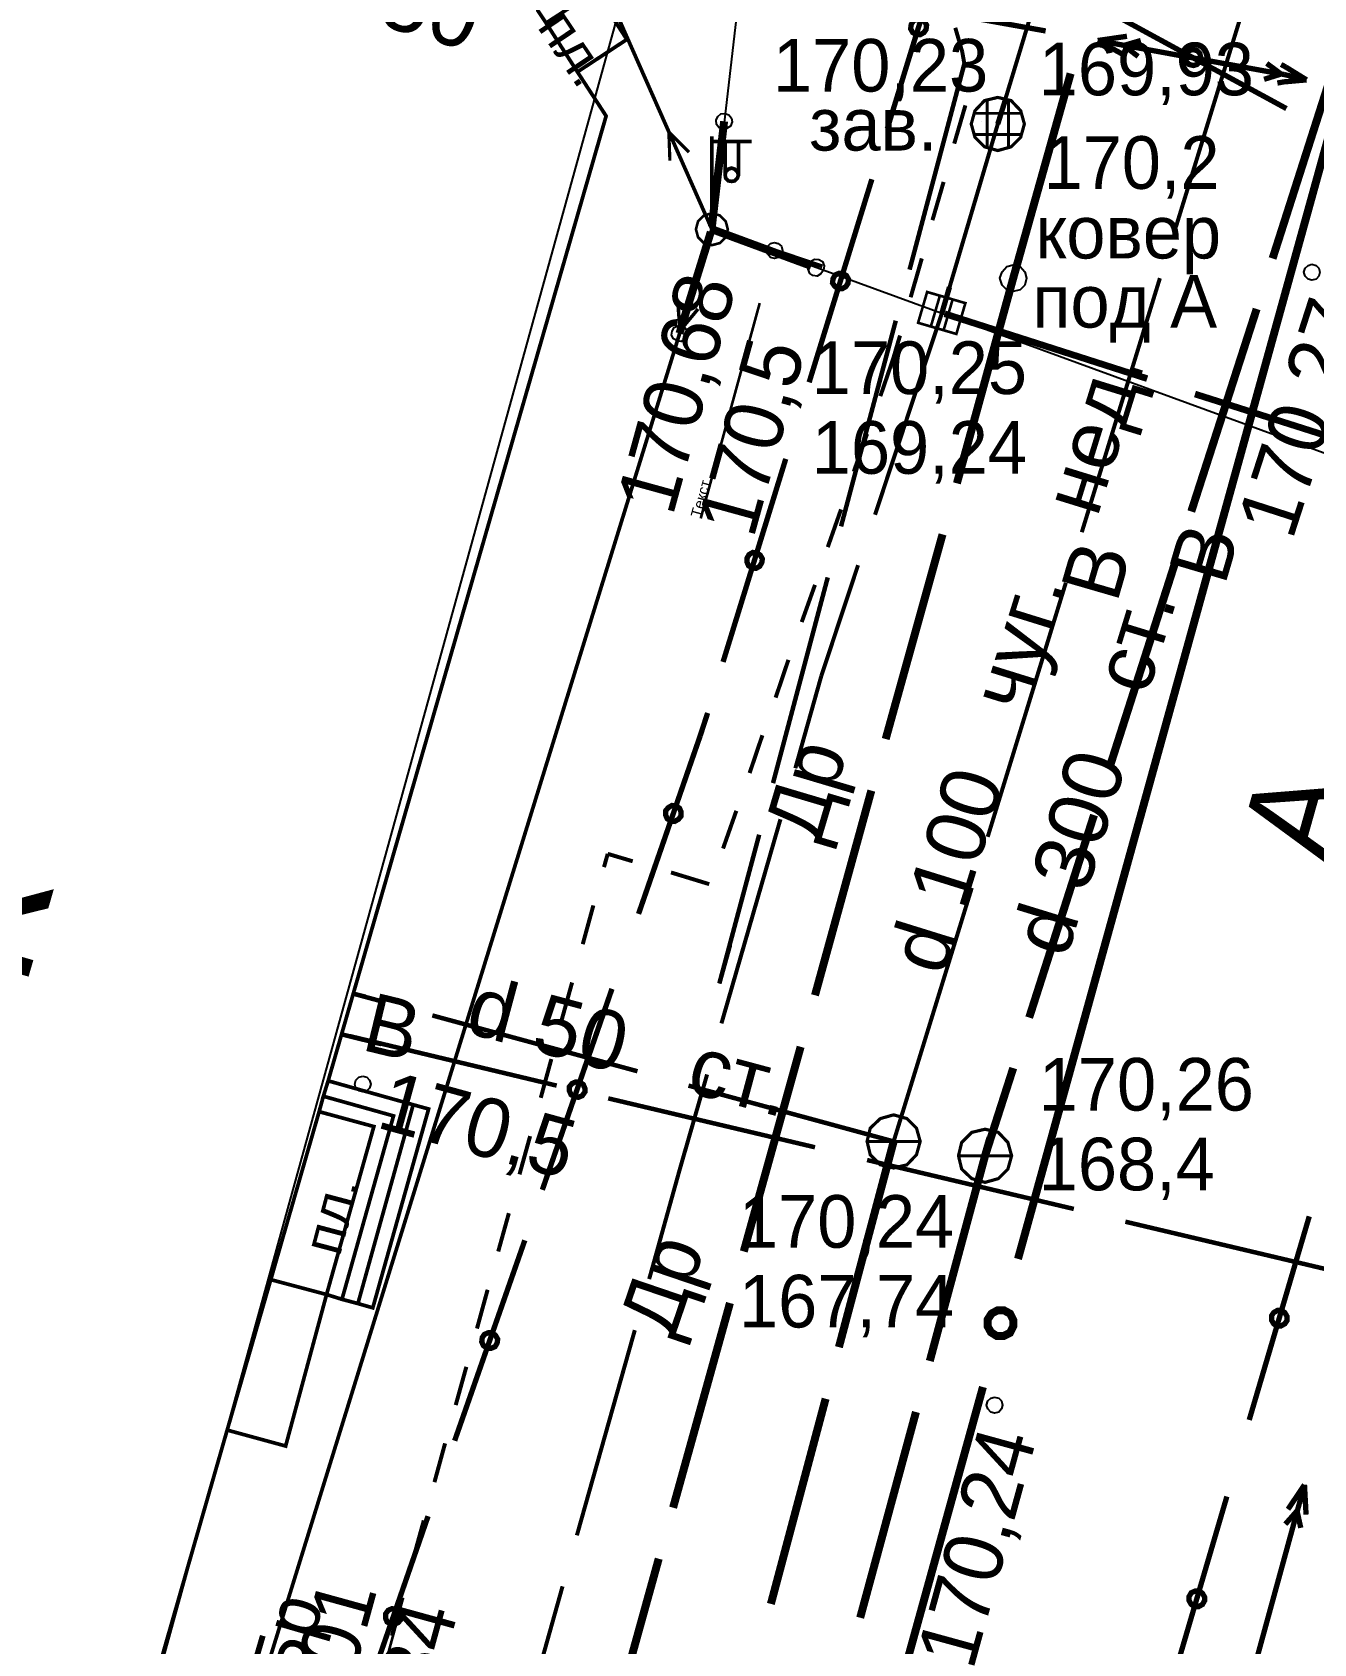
# Model space of a CAD drawing. Extents: x -2634 to -2115, y -2142 to -1393.
# Drawn here: x -2433.11 to -2408.99, y -1575.46 to -1545.14 of the extents above; entities that cross this region are included whole.
import ezdxf

# ---------------------------------------------------------------- set-up
doc = ezdxf.new("R2010")
doc.units = 0
doc.header["$MEASUREMENT"] = 0
for name, color, linetype in [('500_Дополн-Бордюры__п', 7, 'Continuous'), ('500_Дополн-Ступени__л', 7, 'Continuous'), ('500_Дороги-Проезжие_ч', 7, 'Continuous'), ('500_Линии_-Линии_связ', 7, 'Continuous'), ('500_Линии_-ЛЭП_провод', 7, 'Continuous'), ('500_Линии_-Фонари_час', 7, 'Continuous'), ('500_Линии_-Электрокаб', 7, 'Continuous'), ('500_Объект-Опоры', 7, 'Continuous'), ('500_Рельеф-Высотные_о', 7, 'Continuous'), ('500_Строен-Дополнения', 7, 'Continuous'), ('500_Строен-Здания', 7, 'Continuous'), ('500_Трубоп-Водопровод', 7, 'Continuous'), ('500_Трубоп-Газопровод', 7, 'Continuous'), ('500_Трубоп-Канализаци', 7, 'Continuous'), ('500_Трубоп-Смотровые_', 7, 'Continuous'), ('Красные_ли-Красные_ли', 7, 'Continuous'), ('Красные_ли-Оси_улиц_к', 7, 'Continuous')]:
    doc.layers.add(name, color=color, linetype=linetype)
doc.styles.add('TARIAL', font='Arial')

msp = doc.modelspace()

# ---------------------------------------------------------------- linework, layer by layer
at = {"layer": '500_Дополн-Бордюры__п', "color": 1, "const_width": 0.075}
for points in [[(-2415.74, -1545.06), (-2415.61, -1545.51)], [(-2415.61, -1545.51), (-2415.56, -1545.79)], [(-2415.55, -1546.52), (-2415.76, -1547.24)], [(-2415.96, -1547.96), (-2416.17, -1548.68)], [(-2416.37, -1549.4), (-2416.58, -1550.13)], [(-2416.78, -1550.85), (-2416.91, -1551.29)], [(-2416.91, -1551.29), (-2416.81, -1550.95)], [(-2416.91, -1551.29), (-2417.15, -1551.99)], [(-2417.4, -1552.7), (-2417.65, -1553.41)], [(-2417.89, -1554.12), (-2418.14, -1554.83)], [(-2418.38, -1555.54), (-2418.63, -1556.24)], [(-2418.88, -1556.95), (-2419.12, -1557.66)], [(-2419.37, -1558.37), (-2419.61, -1559.08)], [(-2419.86, -1559.79), (-2420.11, -1560.5)], [(-2422.28, -1560.6), (-2422.35, -1560.85)], [(-2421.81, -1560.74), (-2422.28, -1560.6)], [(-2420.37, -1561.17), (-2421.09, -1560.95)], [(-2422.55, -1561.57), (-2422.75, -1562.3)], [(-2422.95, -1563.02), (-2423.15, -1563.74)], [(-2423.34, -1564.46), (-2423.54, -1565.19)], [(-2423.74, -1565.91), (-2423.94, -1566.63)], [(-2424.14, -1567.36), (-2424.34, -1568.08)], [(-2424.54, -1568.8), (-2424.74, -1569.53)], [(-2424.94, -1570.25), (-2425.14, -1570.97)], [(-2425.34, -1571.69), (-2425.54, -1572.42)], [(-2425.74, -1573.14), (-2425.94, -1573.86)], [(-2426.14, -1574.59), (-2426.34, -1575.31)]]:
    msp.add_lwpolyline(points, dxfattribs=at)
at = {"layer": '500_Дополн-Ступени__л', "color": 0, "const_width": 0.07}
for points in [[(-2427.28, -1568.98), (-2426.31, -1565.53), (-2427.63, -1565.16), (-2427.54, -1564.87), (-2425.94, -1565.32), (-2426.98, -1569.06)], [(-2427.57, -1568.89), (-2426.68, -1565.73), (-2427.71, -1565.45), (-2427.63, -1565.16), (-2426.31, -1565.53), (-2427.28, -1568.98)], [(-2426.98, -1569.06), (-2425.94, -1565.32), (-2425.65, -1565.4), (-2426.7, -1569.14)]]:
    msp.add_lwpolyline(points, close=True, dxfattribs=at)
at = {"layer": '500_Линии_-Линии_связ', "color": 6}
for points in [[(-2417.19, -1521.8), (-2420.32, -1548.85)], [(-2429.47, -1578.43), (-2420.32, -1548.85)], [(-2420.32, -1548.85), (-2395.2, -1558.02)]]:
    msp.add_lwpolyline(points, dxfattribs=at)
at = {"layer": '500_Линии_-Линии_связ', "color": 0}
for points, const_width in [([(-2415.84, -1543.13), (-2417.02, -1546.96)], 0.1), ([(-2409.51, -1546.58), (-2413.02, -1544.67)], 0.1), ([(-2420.32, -1548.8), (-2420.09, -1546.82)], 0.15), ([(-2417.31, -1547.91), (-2418.49, -1551.73)], 0.1), ([(-2420.34, -1548.9), (-2420.93, -1550.81)], 0.15), ([(-2420.32, -1548.85), (-2418.45, -1549.54)], 0.15), ([(-2418.93, -1553.17), (-2420.11, -1556.99)], 0.1), ([(-2420.4, -1557.95), (-2420.54, -1558.38)], 0.1), ([(-2420.54, -1558.38), (-2421.7, -1561.73)], 0.1), ([(-2422.2, -1563.14), (-2423.51, -1566.92)], 0.1), ([(-2410.21, -1571.25), (-2409.08, -1567.42)], 0.1), ([(-2423.84, -1567.87), (-2425.16, -1571.64)], 0.1), ([(-2411.76, -1576.53), (-2410.63, -1572.69)], 0.1), ([(-2425.66, -1573.06), (-2426.97, -1576.84)], 0.1)]:
    msp.add_lwpolyline(points, dxfattribs=dict(at, const_width=const_width))
at = {"layer": '500_Линии_-Линии_связ', "color": 0, "const_width": 0.1}
for points in [[(-2416.29, -1545.09), (-2416.33, -1545.15), (-2416.4, -1545.19), (-2416.47, -1545.19), (-2416.54, -1545.15), (-2416.58, -1545.08), (-2416.57, -1545), (-2416.53, -1544.93), (-2416.46, -1544.9), (-2416.39, -1544.9), (-2416.32, -1544.94), (-2416.28, -1545.01)], [(-2411.34, -1545.75), (-2411.39, -1545.7), (-2411.42, -1545.63), (-2411.4, -1545.55), (-2411.34, -1545.49), (-2411.27, -1545.47), (-2411.19, -1545.49), (-2411.14, -1545.54), (-2411.12, -1545.62), (-2411.13, -1545.69), (-2411.19, -1545.75), (-2411.26, -1545.77)], [(-2417.76, -1549.87), (-2417.8, -1549.93), (-2417.87, -1549.97), (-2417.95, -1549.97), (-2418.01, -1549.92), (-2418.05, -1549.86), (-2418.04, -1549.78), (-2418, -1549.71), (-2417.93, -1549.68), (-2417.86, -1549.68), (-2417.79, -1549.72), (-2417.75, -1549.79)], [(-2419.38, -1555.12), (-2419.42, -1555.19), (-2419.49, -1555.23), (-2419.56, -1555.22), (-2419.63, -1555.18), (-2419.66, -1555.11), (-2419.66, -1555.04), (-2419.62, -1554.97), (-2419.55, -1554.93), (-2419.47, -1554.94), (-2419.41, -1554.98), (-2419.37, -1555.05)], [(-2420.9, -1559.89), (-2420.95, -1559.95), (-2421.02, -1559.99), (-2421.09, -1559.98), (-2421.16, -1559.94), (-2421.19, -1559.87), (-2421.19, -1559.79), (-2421.14, -1559.73), (-2421.07, -1559.69), (-2420.99, -1559.7), (-2420.93, -1559.74), (-2420.9, -1559.81)], [(-2422.71, -1565.08), (-2422.76, -1565.15), (-2422.83, -1565.18), (-2422.9, -1565.17), (-2422.97, -1565.13), (-2423, -1565.06), (-2423, -1564.98), (-2422.95, -1564.92), (-2422.88, -1564.89), (-2422.81, -1564.89), (-2422.74, -1564.94), (-2422.71, -1565.01)], [(-2409.79, -1569.29), (-2409.75, -1569.23), (-2409.68, -1569.19), (-2409.6, -1569.19), (-2409.54, -1569.23), (-2409.5, -1569.3), (-2409.5, -1569.38), (-2409.54, -1569.44), (-2409.61, -1569.48), (-2409.69, -1569.48), (-2409.75, -1569.44), (-2409.79, -1569.37)], [(-2424.36, -1569.8), (-2424.4, -1569.87), (-2424.47, -1569.9), (-2424.55, -1569.9), (-2424.62, -1569.85), (-2424.65, -1569.78), (-2424.64, -1569.7), (-2424.6, -1569.64), (-2424.53, -1569.61), (-2424.45, -1569.61), (-2424.39, -1569.66), (-2424.35, -1569.73)], [(-2411.34, -1574.57), (-2411.3, -1574.5), (-2411.23, -1574.47), (-2411.15, -1574.47), (-2411.09, -1574.51), (-2411.05, -1574.58), (-2411.05, -1574.65), (-2411.09, -1574.72), (-2411.16, -1574.76), (-2411.24, -1574.76), (-2411.3, -1574.72), (-2411.34, -1574.65)], [(-2426.17, -1575), (-2426.22, -1575.06), (-2426.29, -1575.09), (-2426.36, -1575.09), (-2426.43, -1575.05), (-2426.46, -1574.98), (-2426.46, -1574.9), (-2426.41, -1574.83), (-2426.34, -1574.8), (-2426.26, -1574.81), (-2426.2, -1574.85), (-2426.17, -1574.92)]]:
    msp.add_lwpolyline(points, close=True, dxfattribs=at)
at = {"layer": '500_Линии_-Линии_связ', "color": 0}
for points in [[(-2420.24, -1546.8), (-2420.21, -1546.73), (-2420.15, -1546.68), (-2420.07, -1546.67), (-2420, -1546.7), (-2419.95, -1546.76), (-2419.94, -1546.83), (-2419.97, -1546.91), (-2420.03, -1546.95), (-2420.11, -1546.97), (-2420.18, -1546.94), (-2420.23, -1546.88)], [(-2418.31, -1549.42), (-2418.24, -1549.46), (-2418.21, -1549.54), (-2418.22, -1549.62), (-2418.27, -1549.69), (-2418.34, -1549.73), (-2418.42, -1549.72), (-2418.48, -1549.68), (-2418.51, -1549.6), (-2418.5, -1549.52), (-2418.46, -1549.45), (-2418.39, -1549.41)], [(-2420.79, -1550.86), (-2420.83, -1550.92), (-2420.9, -1550.96), (-2420.97, -1550.95), (-2421.04, -1550.91), (-2421.08, -1550.84), (-2421.07, -1550.77), (-2421.03, -1550.7), (-2420.96, -1550.67), (-2420.89, -1550.67), (-2420.82, -1550.71), (-2420.78, -1550.78)]]:
    msp.add_lwpolyline(points, close=True, dxfattribs=at)
at = {"layer": '500_Линии_-ЛЭП_провод', "color": 253, "const_width": 0.07}
for points in [[(-2470.38, -1524.2), (-2451.17, -1532.21), (-2424.21, -1540.05), (-2420.32, -1548.85)], [(-2420.32, -1548.85), (-2429.47, -1578.43)]]:
    msp.add_lwpolyline(points, dxfattribs=at)
at = {"layer": '500_Линии_-ЛЭП_провод', "color": 0}
for points, const_width in [([(-2420.32, -1548.85), (-2421.13, -1547.02)], 0.06), ([(-2420.75, -1547.4), (-2421.13, -1547.02)], 0.06), ([(-2421.11, -1547.56), (-2421.13, -1547.02)], 0.06), ([(-2420.32, -1548.85), (-2420.92, -1550.76)], 0.065), ([(-2420.96, -1550.23), (-2420.92, -1550.76)], 0.065), ([(-2420.58, -1550.35), (-2420.92, -1550.76)], 0.065)]:
    msp.add_lwpolyline(points, dxfattribs=dict(at, const_width=const_width))
at = {"layer": '500_Линии_-Фонари_час', "color": 0, "const_width": 0.065}
for points in [[(-2420.32, -1548.85), (-2420.32, -1547.1)], [(-2419.57, -1547.2), (-2420.32, -1547.2)], [(-2420.07, -1547.85), (-2420.07, -1547.2)], [(-2419.82, -1547.85), (-2419.82, -1547.2)], [(-2420.07, -1547.83), (-2420.07, -1547.7)], [(-2420.07, -1547.8), (-2420.07, -1547.8)], [(-2419.82, -1547.83), (-2419.82, -1547.7)], [(-2419.82, -1547.83), (-2419.82, -1547.7)]]:
    msp.add_lwpolyline(points, dxfattribs=at)
at = {"layer": '500_Линии_-Фонари_час', "color": 0, "const_width": 0.07}
msp.add_lwpolyline([(-2420.07, -1547.83), (-2420.06, -1547.77), (-2420.01, -1547.72), (-2419.95, -1547.7), (-2419.89, -1547.72), (-2419.84, -1547.77), (-2419.82, -1547.83), (-2419.84, -1547.89), (-2419.89, -1547.94), (-2419.95, -1547.95), (-2420.01, -1547.94), (-2420.06, -1547.89)], close=True, dxfattribs=at)
at = {"layer": '500_Линии_-Электрокаб', "color": 12, "const_width": 0.1}
for points in [[(-2416.05, -1544.76), (-2414.04, -1545.12)], [(-2413.06, -1545.3), (-2412.51, -1545.22)], [(-2413.06, -1545.3), (-2409.55, -1545.94)], [(-2413.06, -1545.3), (-2412.57, -1545.57)], [(-2412.56, -1545.39), (-2412.25, -1545.3)], [(-2412.56, -1545.4), (-2412.3, -1545.6)], [(-2409.88, -1545.73), (-2409.61, -1545.93)], [(-2409.61, -1545.75), (-2409.52, -1545.8)], [(-2409.52, -1545.8), (-2409.13, -1546.04)], [(-2409.93, -1546.03), (-2409.61, -1545.93)], [(-2409.68, -1546.1), (-2409.57, -1546.08)], [(-2409.58, -1546.08), (-2409.13, -1546.04)], [(-2409.55, -1545.94), (-2409.13, -1546.04)], [(-2410.23, -1576.33), (-2409.17, -1572.47)], [(-2409.48, -1572.93), (-2409.17, -1572.47)], [(-2409.14, -1573.03), (-2409.17, -1572.47)], [(-2409.53, -1573.21), (-2409.31, -1572.96)], [(-2409.24, -1573.28), (-2409.31, -1572.96)]]:
    msp.add_lwpolyline(points, dxfattribs=at)
at = {"layer": '500_Объект-Опоры', "color": 1, "const_width": 0.05}
msp.add_lwpolyline([(-2420.32, -1548.55), (-2420.17, -1548.59), (-2420.06, -1548.7), (-2420.02, -1548.85), (-2420.06, -1549), (-2420.17, -1549.11), (-2420.32, -1549.15), (-2420.47, -1549.11), (-2420.58, -1549), (-2420.62, -1548.85), (-2420.58, -1548.7), (-2420.47, -1548.59)], close=True, dxfattribs=at)
at = {"layer": '500_Объект-Опоры', "color": 0, "const_width": 0.075}
msp.add_lwpolyline([(-2420.32, -1548.85), (-2418.24, -1549.55)], dxfattribs=at)
at = {"layer": '500_Рельеф-Высотные_о', "color": 0}
for points in [[(-2419.14, -1549.1), (-2419.07, -1549.12), (-2419.01, -1549.17), (-2418.99, -1549.25), (-2419.01, -1549.32), (-2419.07, -1549.38), (-2419.14, -1549.4), (-2419.22, -1549.38), (-2419.27, -1549.32), (-2419.29, -1549.25), (-2419.27, -1549.17), (-2419.22, -1549.12)], [(-2409.03, -1549.51), (-2408.95, -1549.53), (-2408.9, -1549.58), (-2408.88, -1549.66), (-2408.9, -1549.73), (-2408.95, -1549.79), (-2409.03, -1549.81), (-2409.1, -1549.79), (-2409.16, -1549.73), (-2409.18, -1549.66), (-2409.16, -1549.58), (-2409.1, -1549.53)], [(-2426.89, -1564.78), (-2426.81, -1564.8), (-2426.76, -1564.86), (-2426.74, -1564.93), (-2426.76, -1565.01), (-2426.81, -1565.06), (-2426.89, -1565.08), (-2426.96, -1565.06), (-2427.02, -1565.01), (-2427.04, -1564.93), (-2427.02, -1564.86), (-2426.96, -1564.8)], [(-2415, -1570.82), (-2414.92, -1570.84), (-2414.87, -1570.89), (-2414.85, -1570.97), (-2414.87, -1571.04), (-2414.92, -1571.1), (-2415, -1571.12), (-2415.07, -1571.1), (-2415.13, -1571.04), (-2415.15, -1570.97), (-2415.13, -1570.89), (-2415.07, -1570.84)]]:
    msp.add_lwpolyline(points, close=True, dxfattribs=at)
at = {"layer": '500_Рельеф-Высотные_о', "color": 0, "const_width": 0.05}
for points in [[(-2420.53, -1554.29), (-2419.42, -1550.24)], [(-2427.29, -1578.85), (-2426.18, -1574.8)]]:
    msp.add_lwpolyline(points, dxfattribs=at)
at = {"layer": '500_Строен-Дополнения', "color": 0, "const_width": 0.07}
for points in [[(-2423.44, -1544.97), (-2422.85, -1545.89), (-2421.92, -1545.28), (-2422.51, -1544.37)], [(-2427.71, -1565.45), (-2426.68, -1565.73), (-2427.57, -1568.89), (-2428.62, -1568.61)], [(-2429.44, -1571.44), (-2428.34, -1571.74), (-2427.57, -1568.89), (-2428.62, -1568.61)]]:
    msp.add_lwpolyline(points, close=True, dxfattribs=at)
at = {"layer": '500_Строен-Здания', "color": 0, "const_width": 0.07}
msp.add_lwpolyline([(-2445.17, -1581.99), (-2442.61, -1573.08), (-2440.58, -1566.04), (-2438.14, -1557.58), (-2437.24, -1554.46), (-2439.63, -1553.77), (-2444.46, -1552.38), (-2458.02, -1548.47), (-2456.57, -1543.41), (-2454.38, -1535.82), (-2454.91, -1535.67), (-2454.8, -1535.27), (-2436.32, -1540.6), (-2434.13, -1541.23), (-2423.98, -1544.16), (-2423.44, -1544.97), (-2422.85, -1545.89), (-2422.31, -1546.72), (-2427.54, -1564.87), (-2427.63, -1565.16), (-2427.71, -1565.45), (-2428.62, -1568.61), (-2429.44, -1571.44), (-2432.82, -1583.19)], dxfattribs=at)
at = {"layer": '500_Трубоп-Водопровод', "color": 94}
for points, const_width in [([(-2411.59, -1548.81), (-2410.12, -1544.04)], 0.075), ([(-2408.55, -1545.59), (-2409.77, -1549.4)], 0.15), ([(-2413.36, -1554.55), (-2411.89, -1549.77)], 0.075), ([(-2410.07, -1550.35), (-2411.3, -1554.16)], 0.15), ([(-2411.6, -1555.11), (-2412.82, -1558.92)], 0.15), ([(-2415.13, -1560.28), (-2413.66, -1555.5)], 0.075), ([(-2413.13, -1559.87), (-2414.35, -1563.68)], 0.15), ([(-2416.9, -1566.01), (-2415.43, -1561.24)], 0.075), ([(-2426.55, -1563.37), (-2427.07, -1563.23)], 0.085), ([(-2427.07, -1563.23), (-2426.83, -1563.29)], 0.085), ([(-2421.72, -1564.69), (-2425.58, -1563.64)], 0.085), ([(-2414.65, -1564.63), (-2415.18, -1566.28)], 0.15), ([(-2416.9, -1566.01), (-2420.76, -1564.96)], 0.085), ([(-2416.9, -1566.01), (-2417.93, -1569.88)], 0.15), ([(-2415.18, -1566.28), (-2415.08, -1565.94)], 0.15), ([(-2415.18, -1566.28), (-2416.22, -1570.14)], 0.15), ([(-2418.18, -1570.85), (-2419.21, -1574.71)], 0.15), ([(-2416.48, -1571.1), (-2417.53, -1574.97)], 0.15)]:
    msp.add_lwpolyline(points, dxfattribs=dict(at, const_width=const_width))
at = {"layer": '500_Трубоп-Газопровод', "color": 5}
for points, const_width in [([(-2415.57, -1545.74), (-2416.6, -1549.61)], 0.085), ([(-2414.65, -1549.77), (-2413.57, -1545.92)], 0.15), ([(-2414.65, -1549.77), (-2415.71, -1553.63)], 0.15), ([(-2416.86, -1550.57), (-2417.89, -1554.44)], 0.085), ([(-2415.98, -1554.59), (-2417.05, -1558.44)], 0.15), ([(-2418.14, -1555.4), (-2419.17, -1559.27)], 0.085), ([(-2417.32, -1559.41), (-2418.38, -1563.26)], 0.15), ([(-2419.43, -1560.24), (-2420.18, -1563.04)], 0.085), ([(-2420.18, -1563.04), (-2419.98, -1562.32)], 0.085), ([(-2418.65, -1564.23), (-2419.72, -1568.08)], 0.15), ([(-2419.98, -1569.05), (-2421.05, -1572.9)], 0.15), ([(-2421.32, -1573.86), (-2422.39, -1577.72)], 0.15)]:
    msp.add_lwpolyline(points, dxfattribs=dict(at, const_width=const_width))
at = {"layer": '500_Трубоп-Канализаци', "color": 32}
for points, const_width in [([(-2413.9, -1543.44), (-2414.94, -1546.87)], 0.075), ([(-2414.94, -1546.87), (-2414.79, -1546.39)], 0.1), ([(-2414.94, -1546.87), (-2415.99, -1550.42)], 0.075), ([(-2415.99, -1550.42), (-2415.85, -1549.94)], 0.1), ([(-2415.99, -1550.42), (-2417.25, -1554.22)], 0.075), ([(-2415.94, -1550.44), (-2412.13, -1551.66)], 0.125), ([(-2411.23, -1551.95), (-2407.42, -1553.16)], 0.125), ([(-2417.57, -1555.17), (-2418.26, -1557.25)], 0.075), ([(-2418.26, -1557.25), (-2418.75, -1558.99)], 0.075), ([(-2419.03, -1559.95), (-2420.14, -1563.79)], 0.075), ([(-2420.41, -1564.75), (-2420.92, -1566.52)], 0.075), ([(-2420.92, -1566.52), (-2421.5, -1568.6)], 0.075), ([(-2421.77, -1569.56), (-2422.86, -1573.42)], 0.075), ([(-2423.13, -1574.38), (-2424.21, -1578.23)], 0.075)]:
    msp.add_lwpolyline(points, dxfattribs=dict(at, const_width=const_width))
at = {"layer": '500_Трубоп-Канализаци', "color": 34, "const_width": 0.085}
for points in [[(-2427.27, -1564), (-2426.54, -1564.18)], [(-2423.24, -1564.96), (-2427.13, -1564.03)], [(-2418.38, -1566.12), (-2422.27, -1565.2)], [(-2413.51, -1567.28), (-2417.4, -1566.36)], [(-2408.65, -1568.44), (-2412.54, -1567.52)]]:
    msp.add_lwpolyline(points, dxfattribs=at)
at = {"layer": '500_Трубоп-Смотровые_', "color": 0, "const_width": 0.06}
for points in [[(-2414.94, -1546.37), (-2414.69, -1546.43), (-2414.51, -1546.62), (-2414.44, -1546.87), (-2414.51, -1547.12), (-2414.69, -1547.3), (-2414.94, -1547.37), (-2415.19, -1547.3), (-2415.37, -1547.12), (-2415.44, -1546.87), (-2415.37, -1546.62), (-2415.19, -1546.43)], [(-2416.9, -1565.51), (-2416.65, -1565.58), (-2416.47, -1565.76), (-2416.4, -1566.01), (-2416.47, -1566.26), (-2416.65, -1566.45), (-2416.9, -1566.51), (-2417.15, -1566.45), (-2417.34, -1566.26), (-2417.4, -1566.01), (-2417.34, -1565.76), (-2417.15, -1565.58)], [(-2415.18, -1565.78), (-2414.93, -1565.84), (-2414.75, -1566.03), (-2414.68, -1566.28), (-2414.75, -1566.53), (-2414.93, -1566.71), (-2415.18, -1566.78), (-2415.43, -1566.71), (-2415.62, -1566.53), (-2415.68, -1566.28), (-2415.62, -1566.03), (-2415.43, -1565.84)]]:
    msp.add_lwpolyline(points, close=True, dxfattribs=at)
at = {"layer": '500_Трубоп-Смотровые_', "color": 0, "const_width": 0.055}
for points in [[(-2415.14, -1547.32), (-2415.14, -1546.42)], [(-2414.74, -1547.32), (-2414.74, -1546.42)], [(-2415.39, -1546.67), (-2414.49, -1546.67)], [(-2415.39, -1547.07), (-2414.49, -1547.07)], [(-2417.4, -1566.01), (-2416.4, -1566.01)], [(-2415.68, -1566.28), (-2414.68, -1566.28)]]:
    msp.add_lwpolyline(points, dxfattribs=at)
at = {"layer": '500_Трубоп-Смотровые_', "color": 0}
msp.add_lwpolyline([(-2415.24, -1546.82), (-2415.24, -1546.82)], dxfattribs=at)
msp.add_lwpolyline([(-2414.65, -1549.52), (-2414.52, -1549.55), (-2414.43, -1549.65), (-2414.4, -1549.77), (-2414.43, -1549.9), (-2414.52, -1549.99), (-2414.65, -1550.02), (-2414.77, -1549.99), (-2414.86, -1549.9), (-2414.9, -1549.77), (-2414.86, -1549.65), (-2414.77, -1549.55)], close=True, dxfattribs=at)
at = {"layer": '500_Трубоп-Смотровые_', "color": 1, "const_width": 0.05}
msp.add_lwpolyline([(-2416.44, -1550.61), (-2416.27, -1550.03), (-2415.55, -1550.24), (-2415.72, -1550.82)], close=True, dxfattribs=at)
for points in [[(-2416.2, -1550.68), (-2416.03, -1550.1)], [(-2415.96, -1550.75), (-2415.79, -1550.17)]]:
    msp.add_lwpolyline(points, dxfattribs=at)
at = {"layer": 'Красные_ли-Красные_ли', "color": 12}
msp.add_line((-2421.6, -1543.03), (-2467.16, -1707.79), dxfattribs=at)
at = {"layer": 'Красные_ли-Оси_улиц_к', "color": 12, "const_width": 0.15}
for points in [[(-2414.56, -1568.22), (-2408.56, -1546.54)], [(-2421.22, -1592.32), (-2415.22, -1570.63)]]:
    msp.add_lwpolyline(points, dxfattribs=at)
for points in [[(-2411.56, -1557.38), (-2411.56, -1557.38), (-2411.56, -1557.38), (-2411.56, -1557.38), (-2411.56, -1557.38), (-2411.56, -1557.38), (-2411.56, -1557.38), (-2411.56, -1557.38), (-2411.56, -1557.38), (-2411.56, -1557.38), (-2411.56, -1557.38), (-2411.56, -1557.38)], [(-2415.13, -1569.36), (-2415.06, -1569.25), (-2414.95, -1569.19), (-2414.82, -1569.19), (-2414.71, -1569.25), (-2414.65, -1569.37), (-2414.65, -1569.49), (-2414.71, -1569.61), (-2414.83, -1569.67), (-2414.96, -1569.67), (-2415.07, -1569.6), (-2415.13, -1569.49)]]:
    msp.add_lwpolyline(points, close=True, dxfattribs=at)

# ---------------------------------------------------------------- texts
at = {"layer": '500_Дороги-Проезжие_ч', "color": 0}
for s, height, rotation, p in [('А', 1.73, 74.29, (-2408.73, -1560.81)), ('Бр', 0.99, 73.74, (-2428.07, -1576.25))]:
    msp.add_text(s, height=height, rotation=rotation, dxfattribs=at).set_placement(p)
at = {"layer": '500_Рельеф-Высотные_о', "color": 214}
for s, rotation, p in [('170,68', 74.61, (-2421.06, -1554.27)), ('170,27', 72.1, (-2409.4, -1554.72)), ('170,5', 74.61, (-2419.54, -1554.69)), ('170,5', 344.6, (-2426.66, -1565.74)), ('170,24', 74.64, (-2415.41, -1575.98)), ('171,01', 74.61, (-2427.82, -1578.83)), ('170,84', 74.61, (-2426.3, -1579.25))]:
    msp.add_text(s, height=1.11, rotation=rotation, dxfattribs=at).set_placement(p)
at = {"layer": '500_Рельеф-Высотные_о', "color": 0, "style": 'TARIAL'}
msp.add_text('Текст', height=0.2, rotation=74.61, dxfattribs=at).set_placement((-2420.53, -1554.29))
at = {"layer": '500_Строен-Дополнения', "color": 0, "style": 'TARIAL'}
for rotation, p in [(304, (-2423.62, -1545.04)), (75.15, (-2427.32, -1568.19))]:
    msp.add_text('пл. ', height=0.74, rotation=rotation, dxfattribs=at).set_placement(p)
at = {"layer": '500_Строен-Здания', "color": 214}
msp.add_text('50', height=1.23, rotation=343.61, dxfattribs=at).set_placement((-2426.64, -1544.99))
at = {"layer": '500_Строен-Здания', "color": 5}
msp.add_text('2КЖ', height=2.59, rotation=73.89, dxfattribs=at).set_placement((-2434.67, -1568.08))
at = {"layer": '500_Трубоп-Водопровод', "color": 94, "style": 'TARIAL'}
for s, rotation, p in [('нед. ', 72.84, (-2413.07, -1554.29)), ('d 100   чуг.', 72.74, (-2415.96, -1562.92)), ('d 300   ст.', 72.9, (-2413.65, -1562.59)), ('d 50   ст.', 344.96, (-2425, -1563.95))]:
    msp.add_text(s, height=1.11, rotation=rotation, dxfattribs=at).set_placement(p)
at = {"layer": '500_Трубоп-Водопровод', "color": 94}
for rotation, p in [(73.56, (-2410.67, -1555.57)), (73.84, (-2412.7, -1555.9)), (346.37, (-2426.94, -1564.28))]:
    msp.add_text('В', height=1.11, rotation=rotation, dxfattribs=at).set_placement(p)
at = {"layer": '500_Трубоп-Канализаци', "color": 14}
for rotation, p in [(73.44, (-2418.29, -1560.43)), (71.2, (-2421.04, -1569.75))]:
    msp.add_text('Др', height=1.11, rotation=rotation, dxfattribs=at).set_placement(p)
at = {"layer": '500_Трубоп-Смотровые_', "color": 5}
for s, p in [('170,23', (-2419.17, -1546.26)), ('169,93', (-2414.17, -1546.33)), ('зав.', (-2418.49, -1547.37)), ('170,2', (-2414.08, -1548.09)), ('ковер', (-2414.23, -1549.4)), ('под А', (-2414.29, -1550.7)), ('170,25', (-2418.44, -1551.95)), ('169,24', (-2418.44, -1553.45)), ('170,26', (-2414.17, -1565.43)), ('168,4', (-2414.17, -1566.93)), ('170,24', (-2419.81, -1568.01)), ('167,74', (-2419.81, -1569.51))]:
    msp.add_text(s, height=0.99, dxfattribs=at).set_placement(p)

doc.saveas('drawing.dxf')
